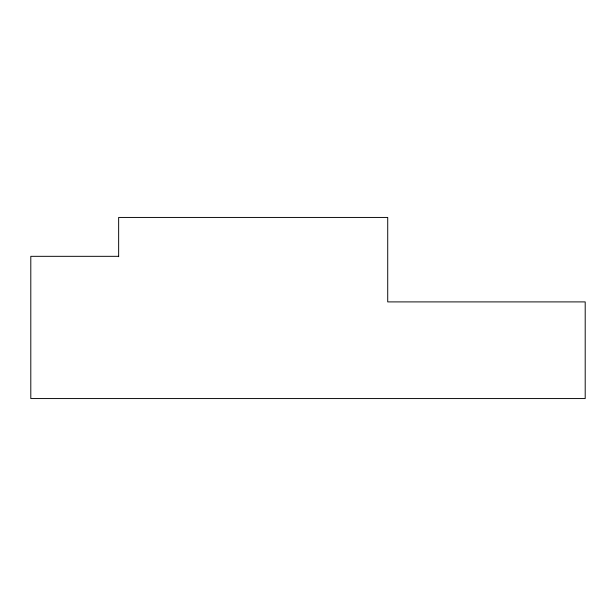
<?xml version="1.0" encoding="UTF-8"?>
<svg xmlns="http://www.w3.org/2000/svg" width="616" height="616" viewBox="0 0 616 616"><rect width="100%" height="100%" fill="white"/><g stroke="black" fill="none" stroke-linecap="round" stroke-linejoin="round"><path stroke-width="0.92" d="M118.649 256.325L30.8 256.325L30.8 398.56L585.2 398.56L585.2 301.902L387.718 301.902L387.718 217.44L118.649 217.44L118.649 256.726"/></g></svg>
